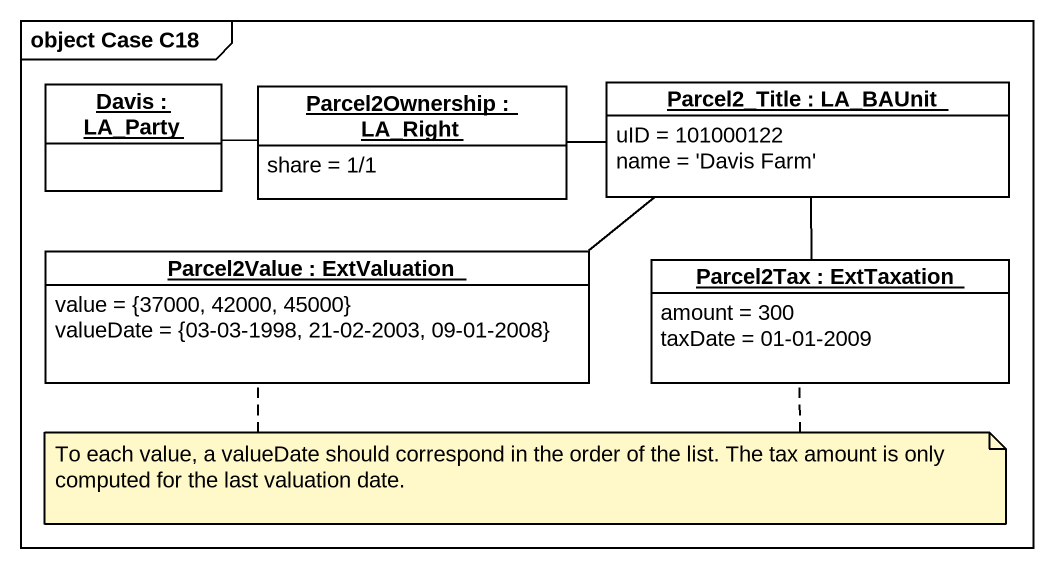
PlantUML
@startuml
mainframe object Case C18
hide circle
hide empty members
object "Davis : LA_Party" as Davis #FFFFFF
object "Parcel2Ownership : LA_Right" as Parcel2Ownership #FFFFFF {
  share = 1/1
}
object "Parcel2_Title : LA_BAUnit" as Parcel2_Title #FFFFFF {
  uID = 101000122
  name = 'Davis Farm'
}
object "Parcel2Value : ExtValuation" as Parcel2Value #FFFFFF {
  value = {37000, 42000, 45000}
  valueDate = {03-03-1998, 21-02-2003, 09-01-2008}
}
object "Parcel2Tax : ExtTaxation" as Parcel2Tax #FFFFFF {
  amount = 300
  taxDate = 01-01-2009
}
Parcel2Ownership -left- Davis
Parcel2_Title -left- Parcel2Ownership
Parcel2_Title -left- Parcel2Value
Parcel2_Title -- Parcel2Tax
note as N1
  To each value, a valueDate should correspond in the order of the list. The tax amount is only computed for the last valuation date.
end note
N1 .. Parcel2Tax
N1 .. Parcel2Value
@enduml
